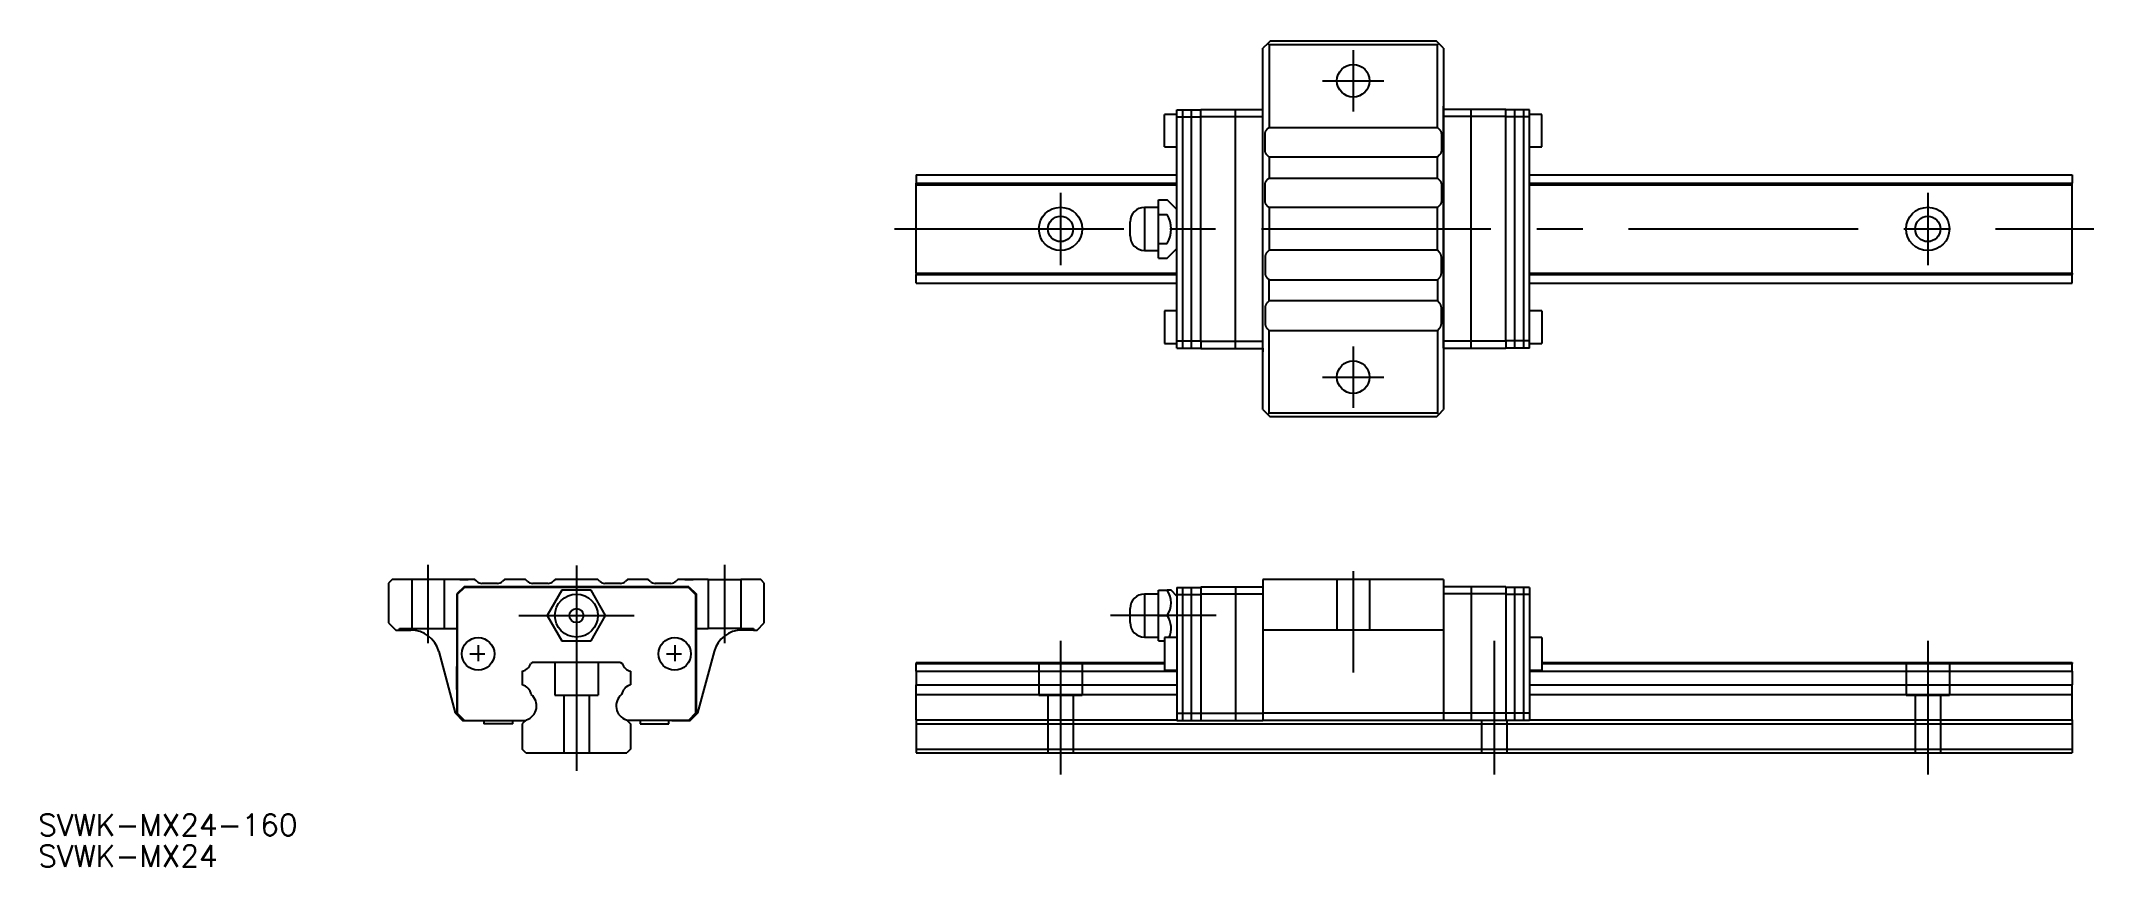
# Model space of a CAD drawing. Extents: x -74 to 210, y -16 to 99.
import ezdxf

# ---------------------------------------------------------------- set-up
doc = ezdxf.new("R2010")
doc.units = 0
doc.linetypes.add('CENTER', pattern=[50.8, 31.75, -6.35, 6.35, -6.35])
doc.linetypes.add('DASHED', pattern=[19.05, 12.7, -6.35])
doc.layers.get('0').update_dxf_attribs({"linetype": 'CONTINUOUS'})
doc.layers.add('CENTER', color=1, linetype='CENTER')
doc.styles.get("Standard").update_dxf_attribs({"font": 'txt.shx', "height": 3, "bigfont": 'bigfont.shx'})

msp = doc.modelspace()

# ---------------------------------------------------------------- linework, layer by layer
at = {"color": 7, "linetype": 'CONTINUOUS'}
for p, q in [((95.675, 98.175019), (95, 97.500019)), ((95, 47.500019), (95, 97.500019)), ((96, 98.500019), (95.675, 98.175019)), ((95.675, 98.175019), (95.85, 98.000019)), ((119.15, 98.000019), (95.85, 98.000019)), ((95.85, 98.000019), (95.85, 86.550019)), ((119, 98.500019), (96, 98.500019)), ((119.325, 98.175019), (119, 98.500019)), ((119.15, 98.000019), (119.325, 98.175019)), ((119.15, 86.550019), (119.15, 98.000019)), ((120, 97.500019), (119.325, 98.175019)), ((120, 97.500019), (120, 47.500019)), ((83.1, 88.350019), (81.4, 88.350019)), ((81.4, 83.850019), (81.4, 88.350019)), ((83.1, 56.000019), (83.1, 89.000019)), ((83.1, 89.000019), (86.4, 89.000019)), ((83.9, 56.000019), (83.9, 89.000019)), ((85.14, 56.000019), (85.14, 89.000019)), ((86.4, 89.050019), (95, 89.050019)), ((86.4, 88.050019), (86.4, 89.050019)), ((91.2, 55.950019), (91.2, 89.050019)), ((95, 89.000019), (95, 89.500019)), ((95, 80.300018), (95, 89.100019)), ((95, 56.000019), (95, 89.000019)), ((120, 89.000019), (120, 89.500019)), ((120, 89.100019), (120, 80.300018)), ((128.6, 89.050019), (120, 89.050019)), ((120, 56.000019), (120, 89.000019)), ((123.8, 55.950019), (123.8, 89.050019)), ((128.6, 88.050019), (128.6, 89.050019)), ((131.9, 89.000019), (128.6, 89.000019)), ((129.86, 56.000019), (129.86, 89.000019)), ((131.1, 56.000019), (131.1, 89.000019)), ((131.9, 56.000019), (131.9, 89.000019)), ((133.6, 88.350019), (131.9, 88.350019)), ((133.6, 83.850019), (133.6, 88.350019)), ((83.1, 88.000019), (86.4, 88.000019)), ((86.4, 88.050019), (95, 88.050019)), ((86.4, 83.148194), (86.4, 88.050019)), ((95.3, 85.585805), (95.301205, 85.634873)), ((95.3, 83.414233), (95.3, 85.585805)), ((95.301205, 85.634873), (95.304815, 85.683823)), ((95.304815, 85.683823), (95.310823, 85.732536)), ((95.310823, 85.732536), (95.319215, 85.780896)), ((95.319215, 85.780896), (95.329969, 85.828786)), ((95.329969, 85.828786), (95.34306, 85.87609)), ((95.34306, 85.87609), (95.358456, 85.922695)), ((95.358456, 85.922695), (95.37612, 85.968489)), ((95.37612, 85.968489), (95.396011, 86.013361)), ((95.396011, 86.013361), (95.418079, 86.057202)), ((95.418079, 86.057202), (95.442271, 86.099908)), ((95.442271, 86.099908), (95.46853, 86.141376)), ((95.46853, 86.141376), (95.496792, 86.181505)), ((95.496792, 86.181505), (95.52699, 86.220199)), ((95.52699, 86.220199), (95.559049, 86.257364)), ((95.559049, 86.257364), (95.592893, 86.292912)), ((95.592893, 86.292912), (95.85, 86.550019)), ((95.85, 86.550019), (119.15, 86.550019)), ((119.15, 86.550019), (119.407107, 86.292912)), ((119.407107, 86.292912), (119.440951, 86.257364)), ((119.440951, 86.257364), (119.47301, 86.220199)), ((119.47301, 86.220199), (119.503208, 86.181505)), ((119.503208, 86.181505), (119.53147, 86.141376)), ((119.53147, 86.141376), (119.557729, 86.099908)), ((119.557729, 86.099908), (119.581921, 86.057202)), ((119.581921, 86.057202), (119.603989, 86.013361)), ((119.603989, 86.013361), (119.62388, 85.968489)), ((119.62388, 85.968489), (119.641544, 85.922695)), ((119.641544, 85.922695), (119.65694, 85.87609)), ((119.65694, 85.87609), (119.670031, 85.828786)), ((119.670031, 85.828786), (119.680785, 85.780896)), ((119.680785, 85.780896), (119.689177, 85.732536)), ((119.689177, 85.732536), (119.695185, 85.683823)), ((119.695185, 85.683823), (119.698795, 85.634873)), ((119.698795, 85.634873), (119.7, 85.585805)), ((119.7, 85.585805), (119.7, 83.414233)), ((128.6, 88.050019), (120, 88.050019)), ((128.6, 56.950019), (128.6, 88.050019)), ((131.9, 88.000019), (128.6, 88.000019)), ((81.4, 83.850019), (83.1, 83.850019)), ((86.4, 81.967055), (86.4, 83.148194)), ((86.4, 81.967055), (86.4, 83.148194)), ((95.301205, 83.365165), (95.3, 83.414233)), ((95.304815, 83.316215), (95.301205, 83.365165)), ((95.310823, 83.267502), (95.304815, 83.316215)), ((95.319215, 83.219142), (95.310823, 83.267502)), ((95.329969, 83.171252), (95.319215, 83.219142)), ((95.34306, 83.123948), (95.329969, 83.171252)), ((95.358456, 83.077343), (95.34306, 83.123948)), ((95.37612, 83.031549), (95.358456, 83.077343)), ((95.396011, 82.986677), (95.37612, 83.031549)), ((95.418079, 82.942836), (95.396011, 82.986677)), ((95.442271, 82.90013), (95.418079, 82.942836)), ((95.46853, 82.858662), (95.442271, 82.90013)), ((95.496792, 82.818533), (95.46853, 82.858662)), ((95.52699, 82.779839), (95.496792, 82.818533)), ((95.559049, 82.742674), (95.52699, 82.779839)), ((95.592893, 82.707126), (95.559049, 82.742674)), ((95.85, 82.450019), (95.592893, 82.707126)), ((119.15, 82.450019), (95.85, 82.450019)), ((95.85, 82.450019), (95.85, 79.550019)), ((119.407107, 82.707126), (119.15, 82.450019)), ((119.15, 79.550019), (119.15, 82.450019)), ((119.440951, 82.742674), (119.407107, 82.707126)), ((119.47301, 82.779839), (119.440951, 82.742674)), ((119.503208, 82.818533), (119.47301, 82.779839)), ((119.53147, 82.858662), (119.503208, 82.818533)), ((119.557729, 82.90013), (119.53147, 82.858662)), ((119.581921, 82.942836), (119.557729, 82.90013)), ((119.603989, 82.986677), (119.581921, 82.942836)), ((119.62388, 83.031549), (119.603989, 82.986677)), ((119.641544, 83.077343), (119.62388, 83.031549)), ((119.65694, 83.123948), (119.641544, 83.077343)), ((119.670031, 83.171252), (119.65694, 83.123948)), ((119.680785, 83.219142), (119.670031, 83.171252)), ((119.689177, 83.267502), (119.680785, 83.219142)), ((119.695185, 83.316215), (119.689177, 83.267502)), ((119.698795, 83.365165), (119.695185, 83.316215)), ((119.7, 83.414233), (119.698795, 83.365165)), ((131.9, 83.850019), (133.6, 83.850019)), ((47, 80.000018), (83.1, 80.000018)), ((47, 80.000018), (47, 78.824817)), ((86.4, 56.950019), (86.4, 81.967055)), ((95, 64.70002), (95, 80.300018)), ((95.592893, 79.292912), (95.85, 79.550019)), ((95.85, 79.550019), (119.15, 79.550019)), ((119.15, 79.550019), (119.407107, 79.292912)), ((120, 80.300018), (120, 55.900019)), ((131.9, 80.000018), (207, 80.000018)), ((207, 80.000018), (207, 78.824817)), ((47, 78.824817), (83.1, 78.824817)), ((47, 78.600018), (47, 78.824817)), ((47, 78.600018), (83.1, 78.600018)), ((47, 66.40002), (47, 78.600018)), ((82.599864, 78.530018), (82.6, 78.530018)), ((82.599864, 78.530018), (82.6, 78.530018)), ((95.3, 78.585805), (95.301205, 78.634873)), ((95.3, 76.414233), (95.3, 78.585805)), ((95.301205, 78.634873), (95.304815, 78.683823)), ((95.304815, 78.683823), (95.310823, 78.732536)), ((95.310823, 78.732536), (95.319215, 78.780896)), ((95.319215, 78.780896), (95.329969, 78.828786)), ((95.329969, 78.828786), (95.34306, 78.87609)), ((95.34306, 78.87609), (95.358456, 78.922695)), ((95.358456, 78.922695), (95.37612, 78.968489)), ((95.37612, 78.968489), (95.396011, 79.013361)), ((95.396011, 79.013361), (95.418079, 79.057202)), ((95.418079, 79.057202), (95.442271, 79.099908)), ((95.442271, 79.099908), (95.46853, 79.141376)), ((95.46853, 79.141376), (95.496792, 79.181505)), ((95.496792, 79.181505), (95.52699, 79.220199)), ((95.52699, 79.220199), (95.559049, 79.257364)), ((95.559049, 79.257364), (95.592893, 79.292912)), ((119.407107, 79.292912), (119.440951, 79.257364)), ((119.440951, 79.257364), (119.47301, 79.220199)), ((119.47301, 79.220199), (119.503208, 79.181505)), ((119.503208, 79.181505), (119.53147, 79.141376)), ((119.53147, 79.141376), (119.557729, 79.099908)), ((119.557729, 79.099908), (119.581921, 79.057202)), ((119.581921, 79.057202), (119.603989, 79.013361)), ((119.603989, 79.013361), (119.62388, 78.968489)), ((119.62388, 78.968489), (119.641544, 78.922695)), ((119.641544, 78.922695), (119.65694, 78.87609)), ((119.65694, 78.87609), (119.670031, 78.828786)), ((119.670031, 78.828786), (119.680785, 78.780896)), ((119.680785, 78.780896), (119.689177, 78.732536)), ((119.689177, 78.732536), (119.695185, 78.683823)), ((119.695185, 78.683823), (119.698795, 78.634873)), ((119.698795, 78.634873), (119.7, 78.585805)), ((119.7, 78.585805), (119.7, 76.414233)), ((131.9, 78.824817), (207, 78.824817)), ((131.9, 78.600018), (207, 78.600018)), ((132.400136, 78.530018), (132.4, 78.530018)), ((207, 78.600018), (207, 78.824817)), ((207, 66.40002), (207, 78.600018)), ((80.55, 75.470019), (78.62, 75.470019)), ((78.62, 75.470019), (78.62, 69.530019)), ((80.55, 74.520745), (80.55, 76.541471)), ((80.55, 76.541471), (81.758548, 76.541471)), ((80.55, 74.520745), (81.758548, 74.520745)), ((80.55, 70.479293), (80.55, 74.520745)), ((83.1, 75.200019), (81.758548, 76.541471)), ((95.301205, 76.365165), (95.3, 76.414233)), ((95.304815, 76.316215), (95.301205, 76.365165)), ((95.310823, 76.267502), (95.304815, 76.316215)), ((95.319215, 76.219142), (95.310823, 76.267502)), ((95.329969, 76.171252), (95.319215, 76.219142)), ((95.34306, 76.123948), (95.329969, 76.171252)), ((95.358456, 76.077343), (95.34306, 76.123948)), ((95.37612, 76.031549), (95.358456, 76.077343)), ((95.396011, 75.986677), (95.37612, 76.031549)), ((95.418079, 75.942836), (95.396011, 75.986677)), ((95.442271, 75.90013), (95.418079, 75.942836)), ((95.46853, 75.858662), (95.442271, 75.90013)), ((95.496792, 75.818533), (95.46853, 75.858662)), ((95.52699, 75.779839), (95.496792, 75.818533)), ((95.559049, 75.742674), (95.52699, 75.779839)), ((95.592893, 75.707126), (95.559049, 75.742674)), ((95.85, 75.450019), (95.592893, 75.707126)), ((119.15, 75.450019), (95.85, 75.450019)), ((95.85, 75.450019), (95.85, 69.550019)), ((95.85, 74.54215), (95.85, 70.457888)), ((119.407107, 75.707126), (119.15, 75.450019)), ((119.15, 69.550019), (119.15, 75.450019)), ((119.15, 70.457888), (119.15, 74.54215)), ((119.440951, 75.742674), (119.407107, 75.707126)), ((119.47301, 75.779839), (119.440951, 75.742674)), ((119.503208, 75.818533), (119.47301, 75.779839)), ((119.53147, 75.858662), (119.503208, 75.818533)), ((119.557729, 75.90013), (119.53147, 75.858662)), ((119.581921, 75.942836), (119.557729, 75.90013)), ((119.603989, 75.986677), (119.581921, 75.942836)), ((119.62388, 76.031549), (119.603989, 75.986677)), ((119.641544, 76.077343), (119.62388, 76.031549)), ((119.65694, 76.123948), (119.641544, 76.077343)), ((119.670031, 76.171252), (119.65694, 76.123948)), ((119.680785, 76.219142), (119.670031, 76.171252)), ((119.689177, 76.267502), (119.680785, 76.219142)), ((119.695185, 76.316215), (119.689177, 76.267502)), ((119.698795, 76.365165), (119.695185, 76.316215)), ((119.7, 76.414233), (119.698795, 76.365165)), ((76.62, 71.530019), (76.62, 73.470019)), ((78.62, 69.530019), (80.55, 69.530019)), ((80.55, 70.479293), (81.758548, 70.479293)), ((80.55, 68.458567), (80.55, 70.479293)), ((80.55, 68.458567), (81.758548, 68.458567)), ((81.758548, 68.458567), (83.1, 69.800019)), ((95.301205, 68.634873), (95.3, 68.585805)), ((95.3, 68.585805), (95.3, 66.414233)), ((95.304815, 68.683823), (95.301205, 68.634873)), ((95.310823, 68.732536), (95.304815, 68.683823)), ((95.319215, 68.780896), (95.310823, 68.732536)), ((95.329969, 68.828786), (95.319215, 68.780896)), ((95.34306, 68.87609), (95.329969, 68.828786)), ((95.358456, 68.922695), (95.34306, 68.87609)), ((95.37612, 68.968489), (95.358456, 68.922695)), ((95.396011, 69.013361), (95.37612, 68.968489)), ((95.418079, 69.057202), (95.396011, 69.013361)), ((95.442271, 69.099908), (95.418079, 69.057202)), ((95.46853, 69.141376), (95.442271, 69.099908)), ((95.496792, 69.181505), (95.46853, 69.141376)), ((95.52699, 69.220199), (95.496792, 69.181505)), ((95.559049, 69.257364), (95.52699, 69.220199)), ((95.592893, 69.292912), (95.559049, 69.257364)), ((95.85, 69.550019), (95.592893, 69.292912)), ((119.15, 69.550019), (95.85, 69.550019)), ((119.407107, 69.292912), (119.15, 69.550019)), ((119.440951, 69.257364), (119.407107, 69.292912)), ((119.47301, 69.220199), (119.440951, 69.257364)), ((119.503208, 69.181505), (119.47301, 69.220199)), ((119.53147, 69.141376), (119.503208, 69.181505)), ((119.557729, 69.099908), (119.53147, 69.141376)), ((119.581921, 69.057202), (119.557729, 69.099908)), ((119.603989, 69.013361), (119.581921, 69.057202)), ((119.62388, 68.968489), (119.603989, 69.013361)), ((119.641544, 68.922695), (119.62388, 68.968489)), ((119.65694, 68.87609), (119.641544, 68.922695)), ((119.670031, 68.828786), (119.65694, 68.87609)), ((119.680785, 68.780896), (119.670031, 68.828786)), ((119.689177, 68.732536), (119.680785, 68.780896)), ((119.695185, 68.683823), (119.689177, 68.732536)), ((119.698795, 68.634873), (119.695185, 68.683823)), ((119.7, 68.585805), (119.698795, 68.634873)), ((119.7, 66.414233), (119.7, 68.585805)), ((47, 66.40002), (83.1, 66.40002)), ((47, 66.40002), (47, 66.175221)), ((47, 66.175221), (83.1, 66.175221)), ((47, 65.00002), (47, 66.175221)), ((82.599864, 66.47002), (82.6, 66.47002)), ((95.3, 66.414233), (95.301205, 66.365165)), ((95.301205, 66.365165), (95.304815, 66.316215)), ((95.304815, 66.316215), (95.310823, 66.267502)), ((95.310823, 66.267502), (95.319215, 66.219142)), ((95.319215, 66.219142), (95.329969, 66.171252)), ((95.329969, 66.171252), (95.34306, 66.123948)), ((95.34306, 66.123948), (95.358456, 66.077343)), ((95.358456, 66.077343), (95.37612, 66.031549)), ((95.37612, 66.031549), (95.396011, 65.986677)), ((95.396011, 65.986677), (95.418079, 65.942836)), ((95.418079, 65.942836), (95.442271, 65.90013)), ((95.442271, 65.90013), (95.46853, 65.858662)), ((95.46853, 65.858662), (95.496792, 65.818533)), ((95.496792, 65.818533), (95.52699, 65.779839)), ((95.52699, 65.779839), (95.559049, 65.742674)), ((95.559049, 65.742674), (95.592893, 65.707126)), ((95.592893, 65.707126), (95.85, 65.450019)), ((95.85, 65.450019), (119.15, 65.450019)), ((95.85, 62.550019), (95.85, 65.450019)), ((119.15, 65.450019), (119.407107, 65.707126)), ((119.15, 65.450019), (119.15, 62.550019)), ((119.407107, 65.707126), (119.440951, 65.742674)), ((119.440951, 65.742674), (119.47301, 65.779839)), ((119.47301, 65.779839), (119.503208, 65.818533)), ((119.503208, 65.818533), (119.53147, 65.858662)), ((119.53147, 65.858662), (119.557729, 65.90013)), ((119.557729, 65.90013), (119.581921, 65.942836)), ((119.581921, 65.942836), (119.603989, 65.986677)), ((119.603989, 65.986677), (119.62388, 66.031549)), ((119.62388, 66.031549), (119.641544, 66.077343)), ((119.641544, 66.077343), (119.65694, 66.123948)), ((119.65694, 66.123948), (119.670031, 66.171252)), ((119.670031, 66.171252), (119.680785, 66.219142)), ((119.680785, 66.219142), (119.689177, 66.267502)), ((119.689177, 66.267502), (119.695185, 66.316215)), ((119.695185, 66.316215), (119.698795, 66.365165)), ((119.698795, 66.365165), (119.7, 66.414233)), ((131.9, 66.40002), (207, 66.40002)), ((131.9, 66.175221), (207, 66.175221)), ((207, 66.40002), (207, 66.175221)), ((207, 65.00002), (207, 66.175221)), ((47, 65.00002), (83.1, 65.00002)), ((95, 55.900019), (95, 64.70002)), ((95.85, 62.550019), (95.592893, 62.292912)), ((119.15, 62.550019), (95.85, 62.550019)), ((119.407107, 62.292912), (119.15, 62.550019)), ((131.9, 65.00002), (207, 65.00002)), ((83.1, 61.150019), (81.4, 61.150019)), ((81.4, 61.150019), (81.4, 56.650019)), ((95.301205, 61.634873), (95.3, 61.585805)), ((95.3, 61.585805), (95.3, 59.414233)), ((95.304815, 61.683823), (95.301205, 61.634873)), ((95.310823, 61.732536), (95.304815, 61.683823)), ((95.319215, 61.780896), (95.310823, 61.732536)), ((95.329969, 61.828786), (95.319215, 61.780896)), ((95.34306, 61.87609), (95.329969, 61.828786)), ((95.358456, 61.922695), (95.34306, 61.87609)), ((95.37612, 61.968489), (95.358456, 61.922695)), ((95.396011, 62.013361), (95.37612, 61.968489)), ((95.418079, 62.057202), (95.396011, 62.013361)), ((95.442271, 62.099908), (95.418079, 62.057202)), ((95.46853, 62.141376), (95.442271, 62.099908)), ((95.496792, 62.181505), (95.46853, 62.141376)), ((95.52699, 62.220199), (95.496792, 62.181505)), ((95.559049, 62.257364), (95.52699, 62.220199)), ((95.592893, 62.292912), (95.559049, 62.257364)), ((119.440951, 62.257364), (119.407107, 62.292912)), ((119.47301, 62.220199), (119.440951, 62.257364)), ((119.503208, 62.181505), (119.47301, 62.220199)), ((119.53147, 62.141376), (119.503208, 62.181505)), ((119.557729, 62.099908), (119.53147, 62.141376)), ((119.581921, 62.057202), (119.557729, 62.099908)), ((119.603989, 62.013361), (119.581921, 62.057202)), ((119.62388, 61.968489), (119.603989, 62.013361)), ((119.641544, 61.922695), (119.62388, 61.968489)), ((119.65694, 61.87609), (119.641544, 61.922695)), ((119.670031, 61.828786), (119.65694, 61.87609)), ((119.680785, 61.780896), (119.670031, 61.828786)), ((119.689177, 61.732536), (119.680785, 61.780896)), ((119.695185, 61.683823), (119.689177, 61.732536)), ((119.698795, 61.634873), (119.695185, 61.683823)), ((119.7, 61.585805), (119.698795, 61.634873)), ((119.7, 59.414233), (119.7, 61.585805)), ((133.6, 61.150019), (131.9, 61.150019)), ((133.6, 61.150019), (133.6, 56.650019)), ((83.1, 57.000019), (86.4, 57.000019)), ((86.4, 56.950019), (95, 56.950019)), ((86.4, 56.950019), (86.4, 55.950019)), ((95.3, 59.414233), (95.301205, 59.365165)), ((95.301205, 59.365165), (95.304815, 59.316215)), ((95.304815, 59.316215), (95.310823, 59.267502)), ((95.310823, 59.267502), (95.319215, 59.219142)), ((95.319215, 59.219142), (95.329969, 59.171252)), ((95.329969, 59.171252), (95.34306, 59.123948)), ((95.34306, 59.123948), (95.358456, 59.077343)), ((95.358456, 59.077343), (95.37612, 59.031549)), ((95.37612, 59.031549), (95.396011, 58.986677)), ((95.396011, 58.986677), (95.418079, 58.942836)), ((95.418079, 58.942836), (95.442271, 58.90013)), ((95.442271, 58.90013), (95.46853, 58.858662)), ((95.46853, 58.858662), (95.496792, 58.818533)), ((95.496792, 58.818533), (95.52699, 58.779839)), ((95.52699, 58.779839), (95.559049, 58.742674)), ((95.559049, 58.742674), (95.592893, 58.707126)), ((95.592893, 58.707126), (95.85, 58.450019)), ((95.85, 58.450019), (119.15, 58.450019)), ((95.85, 47.000019), (95.85, 58.450019)), ((119.15, 58.450019), (119.407107, 58.707126)), ((119.15, 58.450019), (119.15, 47.000019)), ((119.407107, 58.707126), (119.440951, 58.742674)), ((119.440951, 58.742674), (119.47301, 58.779839)), ((119.47301, 58.779839), (119.503208, 58.818533)), ((119.503208, 58.818533), (119.53147, 58.858662)), ((119.53147, 58.858662), (119.557729, 58.90013)), ((119.557729, 58.90013), (119.581921, 58.942836)), ((119.581921, 58.942836), (119.603989, 58.986677)), ((119.603989, 58.986677), (119.62388, 59.031549)), ((119.62388, 59.031549), (119.641544, 59.077343)), ((119.641544, 59.077343), (119.65694, 59.123948)), ((119.65694, 59.123948), (119.670031, 59.171252)), ((119.670031, 59.171252), (119.680785, 59.219142)), ((119.680785, 59.219142), (119.689177, 59.267502)), ((119.689177, 59.267502), (119.695185, 59.316215)), ((119.695185, 59.316215), (119.698795, 59.365165)), ((119.698795, 59.365165), (119.7, 59.414233)), ((128.6, 56.950019), (120, 56.950019)), ((131.9, 57.000019), (128.6, 57.000019)), ((128.6, 56.950019), (128.6, 55.950019)), ((81.4, 56.650019), (83.1, 56.650019)), ((83.1, 56.000019), (86.4, 56.000019)), ((86.4, 55.950019), (95, 55.950019)), ((95, 56.000019), (95, 55.500019)), ((120, 56.000019), (120, 55.500019)), ((128.6, 55.950019), (120, 55.950019)), ((131.9, 56.000019), (128.6, 56.000019)), ((131.9, 56.650019), (133.6, 56.650019)), ((95, 47.500019), (95.675, 46.825019)), ((95.675, 46.825019), (95.85, 47.000019)), ((95.675, 46.825019), (96, 46.500019)), ((119.15, 47.000019), (95.85, 47.000019)), ((119, 46.500019), (96, 46.500019)), ((119, 46.500019), (119.325, 46.825019)), ((119.15, 47.000019), (119.325, 46.825019)), ((119.325, 46.825019), (120, 47.500019)), ((-25.5, 24.000039), (-26, 23.500039)), ((-25.5, 24.000039), (-26, 23.500039)), ((-26, 23.500039), (-26, 18.000039)), ((-22.75, 24.000039), (-25.5, 24.000039)), ((-22.75, 24.000039), (-25.5, 24.000039)), ((-18.25, 24.000039), (-22.75, 24.000039)), ((-18.25, 24.000039), (-22.75, 24.000039)), ((-14.05, 24.000039), (-18.25, 24.000039)), ((-15.55, 23.000039), (-16.55, 22.000039)), ((-15.5, 22.900039), (-16.5, 21.900039)), ((-16.15, 24.000039), (-15, 24.000039)), ((-16.15, 24.000039), (-15, 24.000039)), ((-10.648175, 23.000039), (-15.55, 23.000039)), ((15.5, 22.900039), (-15.5, 22.900039)), ((-13.792893, 23.742932), (-14.05, 24.000039)), ((-10.914214, 23.450039), (-13.085786, 23.450039)), ((-10.648175, 23.000039), (-10.711031, 22.900039)), ((-9.467036, 23.000039), (-10.648175, 23.000039)), ((-9.467036, 23.000039), (-10.648175, 23.000039)), ((-9.95, 24.000039), (-10.207107, 23.742932)), ((-7.05, 24.000039), (-9.95, 24.000039)), ((-9.529892, 22.900039), (-9.467036, 23.000039)), ((15.55, 23.000039), (-9.467036, 23.000039)), ((-6.792893, 23.742932), (-7.05, 24.000039)), ((-3.914214, 23.450039), (-6.085786, 23.450039)), ((-2.95, 24.000039), (-3.207107, 23.742932)), ((2.95, 24.000039), (-2.95, 24.000039)), ((2.042131, 24.000039), (-2.042131, 24.000039)), ((3.207107, 23.742932), (2.95, 24.000039)), ((6.085786, 23.450039), (3.914214, 23.450039)), ((7.05, 24.000039), (6.792893, 23.742932)), ((9.95, 24.000039), (7.05, 24.000039)), ((10.207107, 23.742932), (9.95, 24.000039)), ((13.085786, 23.450039), (10.914214, 23.450039)), ((14.05, 24.000039), (13.792893, 23.742932)), ((18.25, 24.000039), (14.05, 24.000039)), ((15, 24.000039), (16.15, 24.000039)), ((15, 24.000039), (16.15, 24.000039)), ((15.5, 22.900039), (16.5, 21.900039)), ((15.55, 23.000039), (16.55, 22.000039)), ((18.25, 24.000039), (22.75, 24.000039)), ((18.25, 24.000039), (22.75, 24.000039)), ((25.5, 24.000039), (22.75, 24.000039)), ((25.5, 24.000039), (22.75, 24.000039)), ((26, 23.500039), (25.5, 24.000039)), ((26, 23.500039), (25.5, 24.000039)), ((26, 18.000039), (26, 23.500039)), ((83.1, 22.900039), (83.1, 4.500039)), ((83.1, 22.900039), (86.4, 22.900039)), ((83.9, 4.500039), (83.9, 22.900039)), ((85.14, 4.500039), (85.14, 22.900039)), ((86.4, 23.000039), (95, 23.000039)), ((86.4, 23.000039), (86.4, 22.000039)), ((91.2, 23.000039), (91.2, 4.500039)), ((120, 24.000039), (95, 24.000039)), ((95, 24.000039), (95, 23.500039)), ((95, 23.500039), (95, 17.000039)), ((120, 24.000039), (120, 23.500039)), ((120, 23.500039), (120, 17.000039)), ((128.6, 23.000039), (120, 23.000039)), ((123.8, 23.000039), (123.8, 4.500039)), ((128.6, 23.000039), (128.6, 22.000039)), ((131.9, 22.900039), (128.6, 22.900039)), ((129.86, 4.500039), (129.86, 22.900039)), ((131.1, 4.500039), (131.1, 22.900039)), ((131.9, 22.900039), (131.9, 4.500039)), ((-16.55, 22.000039), (-16.55, 11.950502)), ((-16.5, 21.900039), (-16.5, 13.70004)), ((-2.020726, 22.50004), (-4.041452, 19.000039)), ((2.020726, 22.500039), (-2.020726, 22.50004)), ((4.041452, 19.000039), (2.020726, 22.500039)), ((16.5, 21.900039), (16.5, 13.70004)), ((16.55, 22.000039), (16.55, 5.50004)), ((76.62, 19.000039), (76.62, 19.970039)), ((80.55, 21.970039), (78.62, 21.970039)), ((78.62, 21.970039), (78.62, 19.000039)), ((80.55, 19.000039), (80.55, 22.500039)), ((80.55, 22.500039), (81.758548, 22.500039)), ((82.3, 22.500039), (81.758548, 22.500039)), ((83.1, 21.700039), (82.3, 22.500039)), ((83.1, 21.900039), (86.4, 21.900039)), ((86.4, 22.000039), (95, 22.000039)), ((86.4, 22.000039), (86.4, 5.500039)), ((128.6, 22.000039), (120, 22.000039)), ((128.6, 22.000039), (128.6, 5.500039)), ((131.9, 21.900039), (128.6, 21.900039)), ((-26, 18.000039), (-25, 17.000039)), ((-24.5, 17.200039), (-22.75, 17.200039)), ((-24.5, 17.000039), (-24.5, 17.200039)), ((-22.75, 17.200039), (-18.25, 17.200039)), ((-18.25, 17.200039), (-16.5, 17.200039)), ((-4.041452, 19.000039), (-2.020726, 15.50004)), ((2.020726, 15.50004), (4.041452, 19.000039)), ((16.5, 17.200039), (18.25, 17.200039)), ((22.75, 17.200039), (18.25, 17.200039)), ((22.75, 17.200039), (24.5, 17.200039)), ((24.5, 17.200039), (24.5, 17.000039)), ((25, 17.000039), (26, 18.000039)), ((76.62, 18.030039), (76.62, 19.000039)), ((78.62, 19.000039), (78.62, 16.030039)), ((80.55, 15.500039), (80.55, 19.000039)), ((80.55, 19.000039), (81.758548, 19.000039)), ((-25, 17.000039), (-24.5, 17.000039)), ((-24.5, 17.000039), (-22.918673, 17.000039)), ((-2.020726, 15.50004), (2.020726, 15.50004)), ((0, 14.751433), (0, 14.75004)), ((24.5, 17.000039), (22.918673, 17.000039)), ((24.5, 17.000039), (25, 17.000039)), ((78.62, 16.030039), (80.55, 16.030039)), ((80.55, 15.500039), (81.4, 15.500039)), ((83.1, 15.950039), (81.4, 15.950039)), ((81.4, 15.950039), (81.4, 11.450039)), ((120, 17.000039), (95, 17.000039)), ((95, 17.000039), (95, 5.500039)), ((120, 17.000039), (120, 5.500039)), ((133.6, 15.950039), (131.9, 15.950039)), ((133.6, 15.950039), (133.6, 11.450039)), ((-19.05497, 14.035315), (-16.774519, 5.524558)), ((-16.55, 11.950502), (-16.55, 8.750502)), ((-16.55, 8.750502), (-16.55, 11.950502)), ((-16.5, 13.70004), (-16.5, 5.50004)), ((-6.099999, 12.499999), (-6.324798, 12.370214)), ((6.099999, 12.499999), (-6.099999, 12.499999)), ((6.099999, 12.499999), (6.324798, 12.370214)), ((16.5, 13.70004), (16.5, 5.50004)), ((19.05497, 14.035315), (16.774519, 5.524558)), ((19.05497, 14.035315), (16.774519, 5.524558)), ((47, 12.499998), (81.4, 12.499998)), ((47, 12.499998), (47, 12.370213)), ((47, 12.370213), (81.4, 12.370213)), ((47, 11.285297), (47, 12.370213)), ((81.4, 11.450039), (83.1, 11.450039)), ((131.9, 11.450039), (133.6, 11.450039)), ((133.6, 12.499998), (207, 12.499998)), ((133.6, 12.370213), (207, 12.370213)), ((207, 12.499998), (207, 12.370213)), ((207, 11.285297), (207, 12.370213)), ((-16.55, 8.750502), (-16.55, 5.50004)), ((-16.5, 8.750502), (-16.55, 8.750502)), ((-7.499999, 11.285298), (-7.499999, 9.415707)), ((7.499999, 11.285298), (7.499999, 9.415707)), ((47, 11.285297), (83.1, 11.285297)), ((47, 11.285297), (47, 9.415706)), ((47, 9.415706), (83.1, 9.415706)), ((47, 8.065834), (47, 9.415706)), ((131.9, 11.285297), (207, 11.285297)), ((131.9, 9.415706), (207, 9.415706)), ((207, 11.285297), (207, 9.415706)), ((207, 8.065834), (207, 9.415706)), ((47, 8.065834), (83.1, 8.065834)), ((47, 4.588562), (47, 8.065834)), ((131.9, 8.065834), (207, 8.065834)), ((207, 4.588562), (207, 8.065834)), ((-16.774519, 5.524558), (-16.5, 5.250039)), ((-16.749999, 5.50004), (-15.749999, 4.50004)), ((-16.55, 5.50004), (-15.55, 4.50004)), ((-16.5, 5.50004), (-15.5, 4.50004)), ((-16.5, 5.250039), (-15.75, 4.500039)), ((-15.749999, 4.50004), (-15.55, 4.50004)), ((-15.55, 4.50004), (-15.5, 4.50004)), ((-15.5, 4.50004), (-11.285027, 4.50004)), ((-12.8, 4.50004), (-12.8, 4.000039)), ((-8.8, 4.000039), (-12.8, 4.000039)), ((-11.285027, 4.50004), (-8.315179, 4.50004)), ((-11.285027, 4.50004), (-8.315179, 4.50004)), ((-8.8, 4.000039), (-8.8, 4.50004)), ((-8.315179, 4.50004), (-6.99996, 4.50004)), ((-8.315179, 4.50004), (-6.99996, 4.50004)), ((-6.911437, 4.588563), (-7.499999, 4)), ((-7.499999, 4), (-7.499999, 0.5)), ((6.911437, 4.588563), (7.499999, 4)), ((8.315179, 4.50004), (6.99996, 4.50004)), ((7.499999, 4), (7.499999, 0.5)), ((11.285027, 4.50004), (8.315179, 4.50004)), ((8.8, 4.50004), (8.8, 4.000039)), ((8.8, 4.000039), (12.8, 4.000039)), ((15.5, 4.50004), (11.285027, 4.50004)), ((12.8, 4.000039), (12.8, 4.50004)), ((13.2, 4.500039), (15.75, 4.500039)), ((16.5, 5.50004), (15.5, 4.50004)), ((15.55, 4.50004), (15.5, 4.50004)), ((16.55, 5.50004), (15.55, 4.50004)), ((15.749999, 4.50004), (15.55, 4.50004)), ((16.749999, 5.50004), (15.749999, 4.50004)), ((15.75, 4.500039), (16.5, 5.250039)), ((15.75, 4.500039), (16.5, 5.250039)), ((16.774519, 5.524558), (16.5, 5.250039)), ((47, 4.588562), (83.1, 4.588562)), ((47, 4.588562), (47, 4)), ((47, 4), (207, 4)), ((47, 4), (47, 0.800001)), ((82.599864, 4.500039), (82.6, 4.500039)), ((83.1, 5.500039), (86.4, 5.500039)), ((83.1, 4.500039), (86.4, 4.500039)), ((86.4, 5.500039), (95, 5.500039)), ((86.4, 5.500039), (86.4, 4.500039)), ((86.4, 4.500039), (95, 4.500039)), ((120, 5.500039), (95, 5.500039)), ((95, 5.500039), (95, 4.500039)), ((120, 4.500039), (95, 4.500039)), ((128.6, 5.500039), (120, 5.500039)), ((120, 5.500039), (120, 4.500039)), ((128.6, 4.500039), (120, 4.500039)), ((131.9, 5.500039), (128.6, 5.500039)), ((128.6, 5.500039), (128.6, 4.500039)), ((131.9, 4.500039), (128.6, 4.500039)), ((131.9, 4.588562), (207, 4.588562)), ((207, 4.588562), (207, 4)), ((207, 4), (207, 0.800001)), ((-6.999999, 0), (-7.499999, 0.5)), ((-6.999999, 0), (6.999999, 0)), ((7.499999, 0.5), (6.999999, 0)), ((47, 0.800001), (47, 0)), ((47, 0.500001), (207, 0.500001)), ((47, 0), (207, 0)), ((207, 0.800001), (207, 0))]:
    msp.add_line(p, q, dxfattribs=at)
at = {"color": 3, "linetype": 'DASHED'}
for p, q in [((-22.75, 17.200039), (-22.75, 24.000039)), ((-18.25, 17.200039), (-18.25, 24.000039)), ((18.25, 24.000039), (18.25, 17.200039)), ((22.75, 24.000039), (22.75, 17.200039)), ((105.246971, 24.000039), (105.246971, 17.000039)), ((109.746971, 24.000039), (109.746971, 17.000039)), ((-3, 12.499999), (-3, 8)), ((3, 12.499999), (3, 8)), ((64, 12.5), (64, 8)), ((70, 12.5), (70, 8)), ((184, 12.5), (184, 8)), ((190, 12.5), (190, 8)), ((-3, 8), (3, 8)), ((-1.75, 8), (-1.75, 0.000039)), ((1.75, 8), (1.75, 0.000039)), ((64, 8), (70, 8)), ((65.25, 8), (65.25, 0)), ((68.75, 8), (68.75, 0)), ((184, 8), (190, 8)), ((185.25, 8), (185.25, 0)), ((188.75, 8), (188.75, 0)), ((125.25, 4.500039), (125.25, 0)), ((128.75, 4.500039), (128.75, 0))]:
    msp.add_line(p, q, dxfattribs=at)
at = {"color": 7, "linetype": 'CONTINUOUS'}
for centre, radius in [((107.5, 93.000019), 2.25), ((67, 72.500019), 3), ((67, 72.500019), 1.75), ((187, 72.500019), 3), ((187, 72.500019), 1.75), ((107.5, 52.000019), 2.25), ((0, 19.000039), 2.97), ((0, 19.000039), 0.97), ((-13.6, 13.70004), 2.25), ((13.6, 13.70004), 2.25)]:
    msp.add_circle(centre, radius, dxfattribs=at)
for centre, radius, start, end in [((78.62, 73.470019), 2, 90, 180), ((78.2579, 72.500019), 4.042013, 330.004594, 29.995406), ((78.62, 71.530019), 2, 180, 270), ((-13.085786, 24.450039), 1, 225, 270), ((-10.914214, 24.450039), 1, 270, 315), ((-6.085786, 24.450039), 1, 225, 270), ((-3.914214, 24.450039), 1, 270, 315), ((3.914214, 24.450039), 1, 225, 270), ((6.085786, 24.450039), 1, 270, 315), ((10.914214, 24.450039), 1, 225, 270), ((13.085786, 24.450039), 1, 270, 315), ((25.5, 21.774734), 0.8, 307.979872, 308.682187), ((25.5, 19.725344), 0.8, 51.317813, 52.020128), ((78.62, 19.970039), 2, 90, 180), ((79.198272, 20.750039), 3.101211, 325.646609, 34.353391), ((78.62, 18.030039), 2, 180, 270), ((79.198272, 17.250038), 3.101211, 335.216493, 34.353391), ((-22.918729, 12.999966), 4.000073, 15.000801, 89.999199), ((22.918729, 12.999966), 4.000073, 90.000801, 164.999199), ((-7.929981, 12.93002), 1.699999, 284.651006, 340.773804), ((7.929981, 12.93002), 1.699999, 199.226196, 255.348994), ((-7.929981, 7.770984), 1.699999, 9.987968, 75.348994), ((7.929981, 7.770984), 1.699999, 104.651006, 170.012032), ((-7.499999, 6.5), 2, 287.114433, 51.528442), ((7.499999, 6.5), 2, 128.471558, 252.885567)]:
    msp.add_arc(centre, radius, start, end, dxfattribs=at)
at = {"layer": 'CENTER', "color": 1, "linetype": 'CENTER'}
for p, q in [((107.5, 97.250019), (107.5, 88.750019)), ((103.25, 93.000019), (111.75, 93.000019)), ((67, 77.500019), (67, 67.500019)), ((187, 77.500019), (187, 67.500019)), ((44, 72.500019), (210, 72.500019)), ((107.5, 56.250019), (107.5, 47.750019)), ((103.25, 52.000019), (111.75, 52.000019)), ((-20.5, 15.200039), (-20.5, 26.000039)), ((0, 25.938193), (0, -2.492961)), ((20.5, 26.000039), (20.5, 15.200039)), ((107.496971, 25.132074), (107.496971, 11.133048)), ((-7.97, 19.000039), (7.97, 19.000039)), ((88.508988, 19.000039), (73.931181, 19.000039)), ((-13.6, 14.90004), (-13.6, 12.70004)), ((13.6, 14.90004), (13.6, 12.70004)), ((67, 15.5), (67, -3)), ((127, 15.5), (127, -3)), ((187, 15.5), (187, -3)), ((-14.75, 13.70004), (-12.65, 13.70004)), ((12.45, 13.70004), (14.55, 13.70004))]:
    msp.add_line(p, q, dxfattribs=at)

# ---------------------------------------------------------------- texts
at = {"color": 7, "linetype": 'CONTINUOUS'}
for s, p in [('SVWK-MX24-160', (-74.469107, -11.459049)), ('SVWK-MX24', (-74.469107, -15.782308))]:
    msp.add_text(s, height=3, dxfattribs=at).set_placement(p)

doc.saveas('drawing.dxf')
